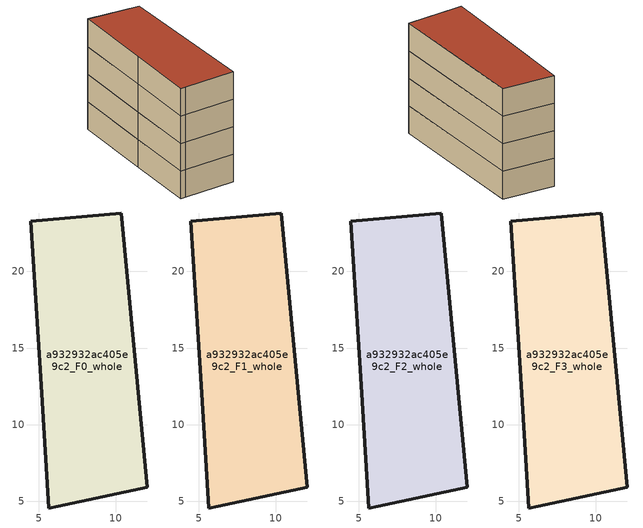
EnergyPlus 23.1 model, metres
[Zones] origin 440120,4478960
a932932ac405e9c2_F0_whole
 floor ground (EU_floor_Construction): 10.38,23.81 12.06,5.92 6.25,4.7 5.64,4.58 5.1,13.11 4.47,23.27 z0
 wall outside (EU_wall_Construction): 5.64,4.58 6.25,4.7 12.06,5.92 10.38,23.81 4.47,23.27 5.1,13.11 5.64,4.58 z0:3
a932932ac405e9c2_F1_whole
 floor to a932932ac405e9c2_F0_whole (EU_floor_Construction): 10.38,23.81 12.06,5.92 6.25,4.7 5.64,4.58 5.1,13.11 4.47,23.27 z3
 wall outside (EU_wall_Construction): 5.64,4.58 6.25,4.7 12.06,5.92 10.38,23.81 4.47,23.27 5.1,13.11 5.64,4.58 z3:6
a932932ac405e9c2_F2_whole
 floor to a932932ac405e9c2_F1_whole (EU_floor_Construction): 10.38,23.81 12.06,5.92 6.25,4.7 5.64,4.58 5.1,13.11 4.47,23.27 z6
 wall outside (EU_wall_Construction): 5.64,4.58 6.25,4.7 12.06,5.92 10.38,23.81 4.47,23.27 5.1,13.11 5.64,4.58 z6:9
a932932ac405e9c2_F3_whole
 floor to a932932ac405e9c2_F2_whole (EU_floor_Construction): 10.38,23.81 12.06,5.92 6.25,4.7 5.64,4.58 5.1,13.11 4.47,23.27 z9
 wall outside (EU_wall_Construction): 5.64,4.58 6.25,4.7 12.06,5.92 10.38,23.81 4.47,23.27 5.1,13.11 5.64,4.58 z9:12
 roof outside (EU_roof_Construction): 12.06,5.92 10.38,23.81 4.47,23.27 5.1,13.11 5.64,4.58 6.25,4.7 z12
[Building]
EU S2 Campaign: North Axis=0; Terrain=City; Solar Distribution=FullExterior
[Site:Location]
Madrid: Latitude=40.5; Longitude=-3.5; Time Zone=1; Elevation=609
[SizingPeriod:WeatherFileDays]
AnnualSizingPeriod: Begin Month=1; Begin Day of Month=1; End Month=12; End Day of Month=31; Day of Week for Start Day=Monday; Use Weather File Daylight Saving Period=No; Use Weather File Rain and Snow Indicators=No
[MATERIAL]
EU_InternalMass_Material: Roughness=MediumRough; Thickness=0.1; Conductivity=1; Density=1800; Specific Heat=900; Thermal Absorptance=0.9; Solar Absorptance=0.7; Visible Absorptance=0.7
[MATERIAL:NOMASS] Roughness=MediumRough; Thermal Absorptance=0.9; Solar Absorptance=0.7; Visible Absorptance=0.7
Name | Thermal Resistance
EU_wall_NoMass | 0.459673
EU_roof_NoMass | 0.495815
EU_floor_NoMass | 0.788942
[CONSTRUCTION]
EU_wall_Construction: EU_wall_NoMass
EU_roof_Construction: EU_roof_NoMass
EU_floor_Construction: EU_floor_NoMass
EU_InternalMass_Construction: EU_InternalMass_Material
[ZONE] Type=1; Multiplier=1; Ceiling Height=autocalculate; Volume=342.15; Floor Area=autocalculate; Part of Total Floor Area=Yes
a932932ac405e9c2_F0_whole; a932932ac405e9c2_F1_whole; a932932ac405e9c2_F2_whole; a932932ac405e9c2_F3_whole
[INTERNALMASS] Construction=EU_InternalMass_Construction; Surface Area=114.05
Name | Zone or ZoneList
a932932ac405e9c2_F0_whole_EU_InternalMass | a932932ac405e9c2_F0_whole
a932932ac405e9c2_F1_whole_EU_InternalMass | a932932ac405e9c2_F1_whole
a932932ac405e9c2_F2_whole_EU_InternalMass | a932932ac405e9c2_F2_whole
a932932ac405e9c2_F3_whole_EU_InternalMass | a932932ac405e9c2_F3_whole
[OTHEREQUIPMENT] Fuel Type=Electricity; Design Level Calculation Method=Watts/Area; Power per Zone Floor Area=1; Fraction Latent=0; Fraction Radiant=0; Fraction Lost=0; Carbon Dioxide Generation Rate=0; EndUse Subcategory=EU_Step8_InternalGains
Name | Zone or ZoneList or Space or SpaceList | Schedule
EU_Step8_InternalGain_a932932ac405e9c2_F0_whole_f000 | a932932ac405e9c2_F0_whole | EU_Step8_GainSchedule_a932932ac405e9c2_F0_whole_f000
EU_Step8_InternalGain_a932932ac405e9c2_F1_whole_f000 | a932932ac405e9c2_F1_whole | EU_Step8_GainSchedule_a932932ac405e9c2_F1_whole_f000
EU_Step8_InternalGain_a932932ac405e9c2_F2_whole_f000 | a932932ac405e9c2_F2_whole | EU_Step8_GainSchedule_a932932ac405e9c2_F2_whole_f000
EU_Step8_InternalGain_a932932ac405e9c2_F3_whole_f000 | a932932ac405e9c2_F3_whole | EU_Step8_GainSchedule_a932932ac405e9c2_F3_whole_f000
[ZONEVENTILATION:DESIGNFLOWRATE] Schedule=EU_AlwaysOn; Design Flow Rate Calculation Method=AirChanges/Hour; Air Changes per Hour=0.719161; Ventilation Type=Natural; Fan Pressure Rise=0; Fan Total Efficiency=1; Constant Term Coefficient=1; Temperature Term Coefficient=0; Velocity Term Coefficient=0; Velocity Squared Term Coefficient=0; Minimum Indoor Temperature=-100; Maximum Indoor Temperature=100; Delta Temperature=-100; Minimum Outdoor Temperature=-100; Maximum Outdoor Temperature=100; Maximum Wind Speed=40
Name | Zone or ZoneList or Space or SpaceList
EU_ConstantAir_a932932ac405e9c2_F0_whole | a932932ac405e9c2_F0_whole
EU_ConstantAir_a932932ac405e9c2_F1_whole | a932932ac405e9c2_F1_whole
EU_ConstantAir_a932932ac405e9c2_F2_whole | a932932ac405e9c2_F2_whole
EU_ConstantAir_a932932ac405e9c2_F3_whole | a932932ac405e9c2_F3_whole
[HVACTEMPLATE:THERMOSTAT] Constant Heating Setpoint=20; Constant Cooling Setpoint=50
EU_HeatOnly_a932932ac405e9c2_F0_whole; EU_HeatOnly_a932932ac405e9c2_F1_whole; EU_HeatOnly_a932932ac405e9c2_F2_whole; EU_HeatOnly_a932932ac405e9c2_F3_whole
[HVACTEMPLATE:ZONE:IDEALLOADSAIRSYSTEM] System Availability Schedule=EU_AlwaysOn; Maximum Heating Supply Air Temperature=50; Minimum Cooling Supply Air Temperature=13; Maximum Heating Supply Air Humidity Ratio=0.0156; Minimum Cooling Supply Air Humidity Ratio=0.0077; Heating Limit=NoLimit; Cooling Limit=NoLimit; Heating Availability Schedule=EU_AlwaysOn; Cooling Availability Schedule=EU_CoolingOff; Dehumidification Control Type=ConstantSensibleHeatRatio; Cooling Sensible Heat Ratio=0.7; Dehumidification Setpoint=60; Humidification Control Type=None; Humidification Setpoint=30; Outdoor Air Method=None; Outdoor Air Flow Rate per Person=0.00944; Outdoor Air Flow Rate per Zone Floor Area=0; Outdoor Air Flow Rate per Zone=0; Demand Controlled Ventilation Type=None; Outdoor Air Economizer Type=NoEconomizer; Heat Recovery Type=None; Sensible Heat Recovery Effectiveness=0.7; Latent Heat Recovery Effectiveness=0.65
Name | Template Thermostat
a932932ac405e9c2_F0_whole | EU_HeatOnly_a932932ac405e9c2_F0_whole
a932932ac405e9c2_F1_whole | EU_HeatOnly_a932932ac405e9c2_F1_whole
a932932ac405e9c2_F2_whole | EU_HeatOnly_a932932ac405e9c2_F2_whole
a932932ac405e9c2_F3_whole | EU_HeatOnly_a932932ac405e9c2_F3_whole
[SIZING:ZONE] Zone Cooling Design Supply Air Temperature Input Method=SupplyAirTemperature; Zone Cooling Design Supply Air Temperature=13; Zone Heating Design Supply Air Temperature Input Method=SupplyAirTemperature; Zone Heating Design Supply Air Temperature=50; Zone Cooling Design Supply Air Humidity Ratio=0.008; Zone Heating Design Supply Air Humidity Ratio=0.008; Cooling Design Air Flow Method=DesignDay; Cooling Design Air Flow Rate=0; Cooling Minimum Air Flow per Zone Floor Area=0.000762; Cooling Minimum Air Flow=0; Cooling Minimum Air Flow Fraction=0.2; Heating Design Air Flow Method=DesignDay; Heating Design Air Flow Rate=0; Heating Maximum Air Flow per Zone Floor Area=0.002032; Heating Maximum Air Flow=0.141576; Heating Maximum Air Flow Fraction=0.3; Account for Dedicated Outdoor Air System=No; Dedicated Outdoor Air System Control Strategy=NeutralSupplyAir; Dedicated Outdoor Air Low Setpoint Temperature for Design=autosize; Dedicated Outdoor Air High Setpoint Temperature for Design=autosize; Zone Load Sizing Method=Sensible Load Only No Latent Load; Zone Latent Cooling Design Supply Air Humidity Ratio Input Method=HumidityRatioDifference; Zone Cooling Design Supply Air Humidity Ratio Difference=0.005; Zone Latent Heating Design Supply Air Humidity Ratio Input Method=HumidityRatioDifference; Zone Humidification Design Supply Air Humidity Ratio Difference=0.005
a932932ac405e9c2_F0_whole; a932932ac405e9c2_F1_whole; a932932ac405e9c2_F2_whole; a932932ac405e9c2_F3_whole
[SCHEDULE:CONSTANT]
Name | Hourly Value
EU_AlwaysOn | 1
EU_CoolingOff | 0
[SCHEDULE:FILE] Column Number=1; Rows to Skip at Top=0; Number of Hours of Data=8760; Column Separator=Comma; Interpolate to Timestep=No; Minutes per Item=60; Adjust Schedule for Daylight Savings=Yes
Name | File
EU_Step8_GainSchedule_a932932ac405e9c2_F0_whole_f000 | C:\Users\o_iseri\Desktop\OpenUBEM\openubem\outputs\eu_evidence\EU-11\ES-MAD-BERRUGUETE\idfs\a932932ac405e9c2\a932932ac405e9c2_F0_whole_f000_gain.csv
EU_Step8_GainSchedule_a932932ac405e9c2_F1_whole_f000 | C:\Users\o_iseri\Desktop\OpenUBEM\openubem\outputs\eu_evidence\EU-11\ES-MAD-BERRUGUETE\idfs\a932932ac405e9c2\a932932ac405e9c2_F1_whole_f000_gain.csv
EU_Step8_GainSchedule_a932932ac405e9c2_F2_whole_f000 | C:\Users\o_iseri\Desktop\OpenUBEM\openubem\outputs\eu_evidence\EU-11\ES-MAD-BERRUGUETE\idfs\a932932ac405e9c2\a932932ac405e9c2_F2_whole_f000_gain.csv
EU_Step8_GainSchedule_a932932ac405e9c2_F3_whole_f000 | C:\Users\o_iseri\Desktop\OpenUBEM\openubem\outputs\eu_evidence\EU-11\ES-MAD-BERRUGUETE\idfs\a932932ac405e9c2\a932932ac405e9c2_F3_whole_f000_gain.csv
